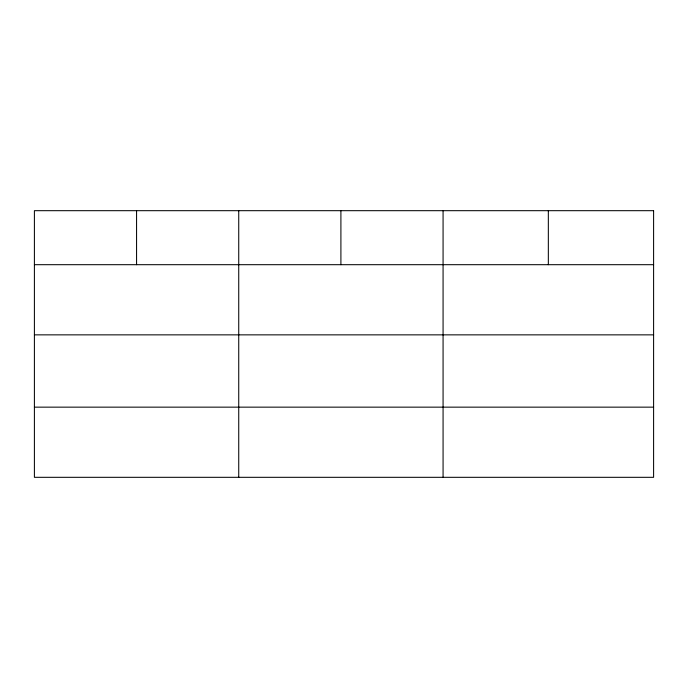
<?xml version="1.0" encoding="UTF-8"?>
<svg xmlns="http://www.w3.org/2000/svg" width="688" height="688" viewBox="0 0 688 688"><rect width="100%" height="100%" fill="white"/><g stroke="black" fill="none" stroke-linecap="round" stroke-linejoin="round"><path stroke-width="1.03" d="M34.4 264.691L653.6 264.691M34.4 334.858L653.6 334.858M34.4 407.15L653.6 407.15M548.336 210.683L548.336 264.691M443.072 210.683L443.072 477.317M340.904 210.683L340.904 264.691M238.736 210.683L238.736 477.317M136.568 210.683L136.568 264.691M653.6 210.683L34.4 210.683L34.4 477.317L653.6 477.317L653.6 210.683"/></g></svg>
